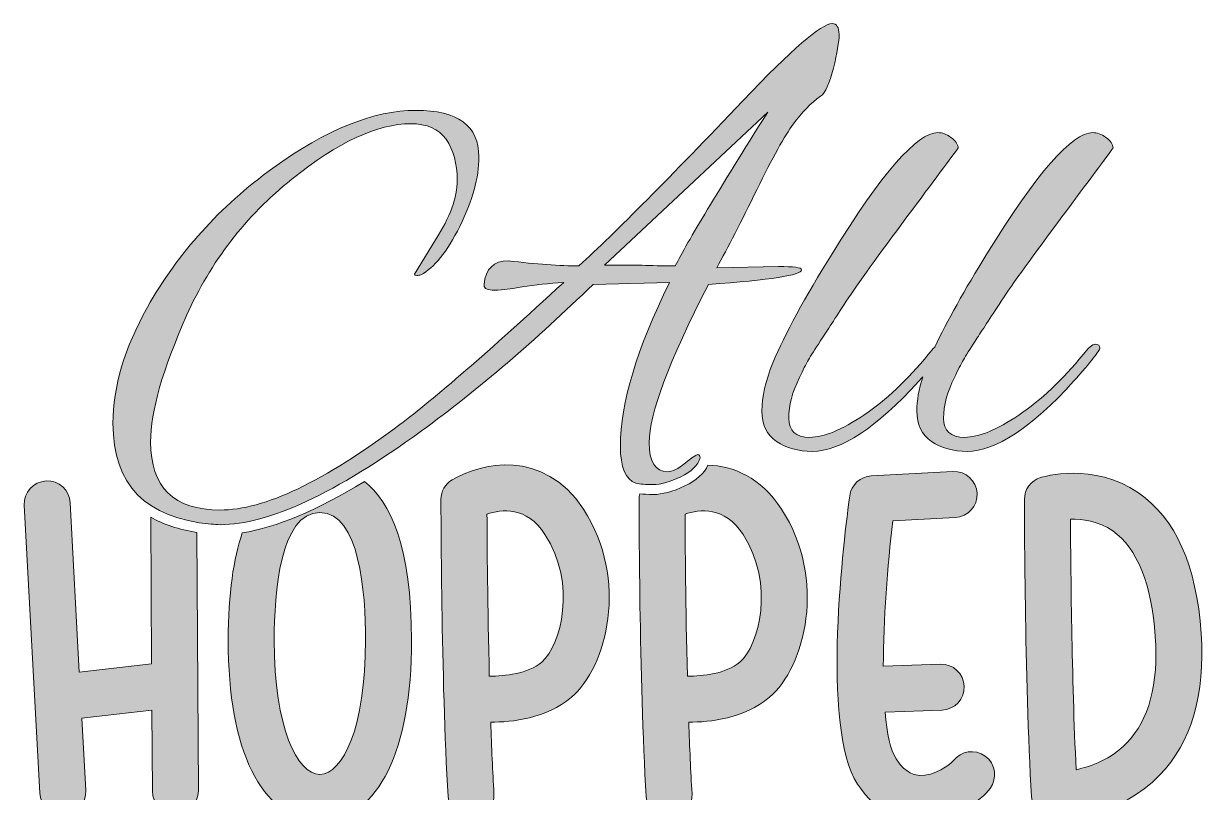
# Model space of a CAD drawing. Header units: inches. Extents: x 156 to 933, y -1047 to -33.
# Drawn here: x 156 to 925, y -534 to -33 of the extents above; entities that cross this region are included whole.
import ezdxf

# ---------------------------------------------------------------- set-up
doc = ezdxf.new("R2010")
doc.units = ezdxf.units.IN
doc.header["$MEASUREMENT"] = 0
doc.layers.add('Layer 1', color=7, linetype='Continuous')

# ---------------------------------------------------------------- blocks, each defined once
blk = doc.blocks.new('block 4')
at = {"layer": 'Layer 1', "true_color": 0x764c24}
h = blk.add_hatch(color=27, dxfattribs=at)
h.dxf.hatch_style = 2
edge = h.paths.add_edge_path()
edge.add_spline(control_points=[(662.59, -193.54), (662.59, -192.16), (657.61, -191.46), (647.65, -191.46), (647.65, -191.46), (607.42, -192.29), (607.42, -192.29), (614.6, -179.3), (623.31, -162.36), (633.55, -141.47), (643.78, -120.6), (651.66, -106.35), (657.2, -98.75), (662.73, -91.14), (668.67, -85.13), (675.04, -80.7), (678.08, -78.49), (680.84, -72.4), (683.33, -62.45), (685.82, -52.49), (687.07, -45.16), (687.07, -40.46), (687.07, -35.76), (685.54, -33.41), (682.5, -33.41), (675.59, -33.41), (656.23, -50.14), (624.42, -83.6), (577.13, -133.38), (541.59, -169.2), (517.81, -191.05), (505.36, -191.05), (490.01, -189.95), (471.76, -187.73), (462.36, -187.73), (457.1, -192.85), (456, -203.08), (454.89, -207.51), (463.18, -208.06), (480.89, -204.74), (489.18, -203.36), (498.17, -202.39), (507.85, -201.83), (458.62, -247.2), (423.08, -278.03), (401.23, -294.35), (352, -331.4), (313.01, -349.94), (284.25, -349.94), (254.1, -349.94), (239.03, -335.14), (239.03, -305.55), (239.03, -285.91), (246.84, -258.53), (262.47, -223.41), (278.09, -188.29), (300.91, -158.69), (330.92, -134.63), (360.92, -110.57), (386.72, -98.54), (408.29, -98.54), (418.79, -98.54), (426.47, -101.93), (431.31, -108.7), (436.15, -115.48), (438.57, -124.4), (438.57, -135.46), (438.57, -146.52), (433.87, -159.38), (424.47, -174.04), (424.47, -174.04), (410.78, -196.44), (410.78, -196.44), (410.78, -197), (411.26, -197.27), (412.23, -197.27), (413.19, -197.27), (414.1, -197.13), (414.93, -196.86), (423.5, -192.44), (431.93, -181.92), (440.23, -165.33), (448.53, -148.73), (452.68, -133.66), (452.68, -120.11), (452.68, -99.93), (438.99, -89.83), (411.61, -89.83), (384.23, -89.83), (353.25, -102.34), (318.68, -127.37), (284.1, -152.4), (256.87, -182.62), (236.96, -218.01), (222.02, -244.56), (214.55, -269.73), (214.55, -293.52), (214.55, -333.61), (235.85, -355.47), (278.44, -359.06), (280.37, -359.33), (282.31, -359.48), (284.25, -359.48), (315.78, -359.48), (359.47, -339.15), (415.34, -298.49), (452.68, -271.11), (489.87, -239.31), (526.94, -203.08), (526.94, -203.08), (576.72, -201.83), (576.72, -201.83), (555.42, -244.98), (544.77, -280.52), (544.77, -308.45), (544.77, -322), (548.09, -330.02), (554.73, -332.51), (557.49, -333.06), (561.29, -333.34), (566.14, -333.34), (570.97, -333.34), (576.92, -331.68), (583.98, -328.36), (591.03, -325.04), (595.24, -320.9), (596.63, -315.92), (596.63, -314.53), (596.14, -313.84), (595.18, -313.84), (594.21, -313.84), (591.44, -315.71), (586.88, -319.44), (582.32, -323.18), (578.51, -325.04), (575.47, -325.04), (567.45, -325.04), (563.44, -318.68), (563.44, -305.96), (563.44, -287.71), (576.3, -253.42), (602.02, -203.08), (642.4, -200.32), (662.59, -197.13), (662.59, -193.54)], knot_values=[0, 0, 0, 0, 1, 1, 1, 2, 2, 2, 3, 3, 3, 4, 4, 4, 5, 5, 5, 6, 6, 6, 7, 7, 7, 8, 8, 8, 9, 9, 9, 10, 10, 10, 11, 11, 11, 12, 12, 12, 13, 13, 13, 14, 14, 14, 15, 15, 15, 16, 16, 16, 17, 17, 17, 18, 18, 18, 19, 19, 19, 20, 20, 20, 21, 21, 21, 22, 22, 22, 23, 23, 23, 24, 24, 24, 25, 25, 25, 26, 26, 26, 27, 27, 27, 28, 28, 28, 29, 29, 29, 30, 30, 30, 31, 31, 31, 32, 32, 32, 33, 33, 33, 34, 34, 34, 35, 35, 35, 36, 36, 36, 37, 37, 37, 38, 38, 38, 39, 39, 39, 40, 40, 40, 41, 41, 41, 42, 42, 42, 43, 43, 43, 44, 44, 44, 45, 45, 45, 46, 46, 46, 47, 47, 47, 48, 48, 48, 48], degree=3, periodic=1)
edge = h.paths.add_edge_path()
edge.add_spline(control_points=[(558.88, -190.63), (558.88, -190.63), (534.4, -190.63), (534.4, -190.63), (534.4, -190.63), (640.6, -91.07), (640.6, -91.07), (608.52, -141.96), (588.47, -175.28), (580.45, -191.05), (571.88, -191.05), (564.69, -190.91), (558.88, -190.63)], knot_values=[0, 0, 0, 0, 1, 1, 1, 2, 2, 2, 3, 3, 3, 4, 4, 4, 4], degree=3, periodic=1)
h = blk.add_hatch(color=27, dxfattribs=at)
h.dxf.hatch_style = 2
edge = h.paths.add_edge_path()
edge.add_spline(control_points=[(853.83, -242.07), (851.89, -242.07), (849.27, -244.29), (845.95, -248.71), (832.39, -265.31), (818.43, -278.45), (804.05, -288.12), (789.66, -297.81), (777.91, -302.64), (768.79, -302.64), (759.66, -302.64), (755.09, -298.49), (755.09, -290.2), (755.09, -281.9), (757.44, -273.05), (762.15, -263.65), (764.36, -258.95), (766.3, -255.14), (767.96, -252.24), (769.61, -249.33), (772.17, -245.26), (775.63, -240), (779.09, -234.75), (784.27, -226.8), (791.19, -216.15), (798.1, -205.5), (810.61, -188.01), (828.73, -163.67), (846.84, -139.33), (859.08, -122.88), (865.45, -114.3), (865.17, -111.81), (863.58, -109.53), (860.68, -107.46), (857.77, -105.38), (854.93, -104.35), (852.17, -104.35), (838.62, -104.35), (815.66, -130.62), (783.3, -183.17), (768.62, -206.8), (757.32, -227.04), (749.3, -244.01), (748.06, -245.11), (746.68, -246.66), (745.14, -248.71), (731.59, -265.31), (717.62, -278.45), (703.24, -288.12), (688.86, -297.81), (677.1, -302.64), (667.98, -302.64), (658.85, -302.64), (654.29, -298.49), (654.29, -290.2), (654.29, -281.9), (656.64, -273.05), (661.34, -263.65), (663.55, -258.95), (665.49, -255.14), (667.15, -252.24), (668.81, -249.33), (671.36, -245.26), (674.82, -240), (678.28, -234.75), (683.46, -226.8), (690.38, -216.15), (697.29, -205.5), (709.81, -188.01), (727.92, -163.67), (746.04, -139.33), (758.27, -122.88), (764.64, -114.3), (764.36, -111.81), (762.77, -109.53), (759.87, -107.46), (756.96, -105.38), (754.12, -104.35), (751.36, -104.35), (737.81, -104.35), (714.86, -130.62), (682.5, -183.17), (664.8, -211.65), (651.93, -235.3), (643.92, -254.11), (639.21, -266), (636.86, -276.44), (636.86, -285.43), (636.86, -294.42), (640.04, -301.05), (646.41, -305.34), (652.76, -309.63), (660.51, -311.77), (669.64, -311.77), (688.16, -311.77), (711.26, -296.56), (738.92, -266.14), (739.82, -265.12), (740.67, -264.16), (741.5, -263.22), (738.95, -271.41), (737.67, -278.82), (737.67, -285.43), (737.67, -294.42), (740.85, -301.05), (747.21, -305.34), (753.57, -309.63), (761.32, -311.77), (770.45, -311.77), (788.97, -311.77), (812.07, -296.56), (839.72, -266.14), (851.06, -253.42), (856.73, -246.22), (856.73, -244.56), (856.73, -242.9), (855.76, -242.07), (853.83, -242.07)], knot_values=[0, 0, 0, 0, 1, 1, 1, 2, 2, 2, 3, 3, 3, 4, 4, 4, 5, 5, 5, 6, 6, 6, 7, 7, 7, 8, 8, 8, 9, 9, 9, 10, 10, 10, 11, 11, 11, 12, 12, 12, 13, 13, 13, 14, 14, 14, 15, 15, 15, 16, 16, 16, 17, 17, 17, 18, 18, 18, 19, 19, 19, 20, 20, 20, 21, 21, 21, 22, 22, 22, 23, 23, 23, 24, 24, 24, 25, 25, 25, 26, 26, 26, 27, 27, 27, 28, 28, 28, 29, 29, 29, 30, 30, 30, 31, 31, 31, 32, 32, 32, 33, 33, 33, 34, 34, 34, 35, 35, 35, 36, 36, 36, 37, 37, 37, 38, 38, 38, 39, 39, 39, 39], degree=3, periodic=1)
at = {"layer": 'Layer 1', "lineweight": 0}
for points, knots in [([(662.59, -193.54), (662.59, -192.16), (657.61, -191.46), (647.65, -191.46), (647.65, -191.46), (607.42, -192.29), (607.42, -192.29), (614.6, -179.3), (623.31, -162.36), (633.55, -141.47), (643.78, -120.6), (651.66, -106.35), (657.2, -98.75), (662.73, -91.14), (668.67, -85.13), (675.04, -80.7), (678.08, -78.49), (680.84, -72.4), (683.33, -62.45), (685.82, -52.49), (687.07, -45.16), (687.07, -40.46), (687.07, -35.76), (685.54, -33.41), (682.5, -33.41), (675.59, -33.41), (656.23, -50.14), (624.42, -83.6), (577.13, -133.38), (541.59, -169.2), (517.81, -191.05), (505.36, -191.05), (490.01, -189.95), (471.76, -187.73), (462.36, -187.73), (457.1, -192.85), (456, -203.08), (454.89, -207.51), (463.18, -208.06), (480.89, -204.74), (489.18, -203.36), (498.17, -202.39), (507.85, -201.83), (458.62, -247.2), (423.08, -278.03), (401.23, -294.35), (352, -331.4), (313.01, -349.94), (284.25, -349.94), (254.1, -349.94), (239.03, -335.14), (239.03, -305.55), (239.03, -285.91), (246.84, -258.53), (262.47, -223.41), (278.09, -188.29), (300.91, -158.69), (330.92, -134.63), (360.92, -110.57), (386.72, -98.54), (408.29, -98.54), (418.79, -98.54), (426.47, -101.93), (431.31, -108.7), (436.15, -115.48), (438.57, -124.4), (438.57, -135.46), (438.57, -146.52), (433.87, -159.38), (424.47, -174.04), (424.47, -174.04), (410.78, -196.44), (410.78, -196.44), (410.78, -197), (411.26, -197.27), (412.23, -197.27), (413.19, -197.27), (414.1, -197.13), (414.93, -196.86), (423.5, -192.44), (431.93, -181.92), (440.23, -165.33), (448.53, -148.73), (452.68, -133.66), (452.68, -120.11), (452.68, -99.93), (438.99, -89.83), (411.61, -89.83), (384.23, -89.83), (353.25, -102.34), (318.68, -127.37), (284.1, -152.4), (256.87, -182.62), (236.96, -218.01), (222.02, -244.56), (214.55, -269.73), (214.55, -293.52), (214.55, -333.61), (235.85, -355.47), (278.44, -359.06), (280.37, -359.33), (282.31, -359.48), (284.25, -359.48), (315.78, -359.48), (359.47, -339.15), (415.34, -298.49), (452.68, -271.11), (489.87, -239.31), (526.94, -203.08), (526.94, -203.08), (576.72, -201.83), (576.72, -201.83), (555.42, -244.98), (544.77, -280.52), (544.77, -308.45), (544.77, -322), (548.09, -330.02), (554.73, -332.51), (557.49, -333.06), (561.29, -333.34), (566.14, -333.34), (570.97, -333.34), (576.92, -331.68), (583.98, -328.36), (591.03, -325.04), (595.24, -320.9), (596.63, -315.92), (596.63, -314.53), (596.14, -313.84), (595.18, -313.84), (594.21, -313.84), (591.44, -315.71), (586.88, -319.44), (582.32, -323.18), (578.51, -325.04), (575.47, -325.04), (567.45, -325.04), (563.44, -318.68), (563.44, -305.96), (563.44, -287.71), (576.3, -253.42), (602.02, -203.08), (642.4, -200.32), (662.59, -197.13), (662.59, -193.54)], [0, 0, 0, 0, 1, 1, 1, 2, 2, 2, 3, 3, 3, 4, 4, 4, 5, 5, 5, 6, 6, 6, 7, 7, 7, 8, 8, 8, 9, 9, 9, 10, 10, 10, 11, 11, 11, 12, 12, 12, 13, 13, 13, 14, 14, 14, 15, 15, 15, 16, 16, 16, 17, 17, 17, 18, 18, 18, 19, 19, 19, 20, 20, 20, 21, 21, 21, 22, 22, 22, 23, 23, 23, 24, 24, 24, 25, 25, 25, 26, 26, 26, 27, 27, 27, 28, 28, 28, 29, 29, 29, 30, 30, 30, 31, 31, 31, 32, 32, 32, 33, 33, 33, 34, 34, 34, 35, 35, 35, 36, 36, 36, 37, 37, 37, 38, 38, 38, 39, 39, 39, 40, 40, 40, 41, 41, 41, 42, 42, 42, 43, 43, 43, 44, 44, 44, 45, 45, 45, 46, 46, 46, 47, 47, 47, 48, 48, 48, 48]), ([(558.88, -190.63), (558.88, -190.63), (534.4, -190.63), (534.4, -190.63), (534.4, -190.63), (640.6, -91.07), (640.6, -91.07), (608.52, -141.96), (588.47, -175.28), (580.45, -191.05), (571.88, -191.05), (564.69, -190.91), (558.88, -190.63)], [0, 0, 0, 0, 1, 1, 1, 2, 2, 2, 3, 3, 3, 4, 4, 4, 4]), ([(853.83, -242.07), (851.89, -242.07), (849.27, -244.29), (845.95, -248.71), (832.39, -265.31), (818.43, -278.45), (804.05, -288.12), (789.66, -297.81), (777.91, -302.64), (768.79, -302.64), (759.66, -302.64), (755.09, -298.49), (755.09, -290.2), (755.09, -281.9), (757.44, -273.05), (762.15, -263.65), (764.36, -258.95), (766.3, -255.14), (767.96, -252.24), (769.61, -249.33), (772.17, -245.26), (775.63, -240), (779.09, -234.75), (784.27, -226.8), (791.19, -216.15), (798.1, -205.5), (810.61, -188.01), (828.73, -163.67), (846.84, -139.33), (859.08, -122.88), (865.45, -114.3), (865.17, -111.81), (863.58, -109.53), (860.68, -107.46), (857.77, -105.38), (854.93, -104.35), (852.17, -104.35), (838.62, -104.35), (815.66, -130.62), (783.3, -183.17), (768.62, -206.8), (757.32, -227.04), (749.3, -244.01), (748.06, -245.11), (746.68, -246.66), (745.14, -248.71), (731.59, -265.31), (717.62, -278.45), (703.24, -288.12), (688.86, -297.81), (677.1, -302.64), (667.98, -302.64), (658.85, -302.64), (654.29, -298.49), (654.29, -290.2), (654.29, -281.9), (656.64, -273.05), (661.34, -263.65), (663.55, -258.95), (665.49, -255.14), (667.15, -252.24), (668.81, -249.33), (671.36, -245.26), (674.82, -240), (678.28, -234.75), (683.46, -226.8), (690.38, -216.15), (697.29, -205.5), (709.81, -188.01), (727.92, -163.67), (746.04, -139.33), (758.27, -122.88), (764.64, -114.3), (764.36, -111.81), (762.77, -109.53), (759.87, -107.46), (756.96, -105.38), (754.12, -104.35), (751.36, -104.35), (737.81, -104.35), (714.86, -130.62), (682.5, -183.17), (664.8, -211.65), (651.93, -235.3), (643.92, -254.11), (639.21, -266), (636.86, -276.44), (636.86, -285.43), (636.86, -294.42), (640.04, -301.05), (646.41, -305.34), (652.76, -309.63), (660.51, -311.77), (669.64, -311.77), (688.16, -311.77), (711.26, -296.56), (738.92, -266.14), (739.82, -265.12), (740.67, -264.16), (741.5, -263.22), (738.95, -271.41), (737.67, -278.82), (737.67, -285.43), (737.67, -294.42), (740.85, -301.05), (747.21, -305.34), (753.57, -309.63), (761.32, -311.77), (770.45, -311.77), (788.97, -311.77), (812.07, -296.56), (839.72, -266.14), (851.06, -253.42), (856.73, -246.22), (856.73, -244.56), (856.73, -242.9), (855.76, -242.07), (853.83, -242.07)], [0, 0, 0, 0, 1, 1, 1, 2, 2, 2, 3, 3, 3, 4, 4, 4, 5, 5, 5, 6, 6, 6, 7, 7, 7, 8, 8, 8, 9, 9, 9, 10, 10, 10, 11, 11, 11, 12, 12, 12, 13, 13, 13, 14, 14, 14, 15, 15, 15, 16, 16, 16, 17, 17, 17, 18, 18, 18, 19, 19, 19, 20, 20, 20, 21, 21, 21, 22, 22, 22, 23, 23, 23, 24, 24, 24, 25, 25, 25, 26, 26, 26, 27, 27, 27, 28, 28, 28, 29, 29, 29, 30, 30, 30, 31, 31, 31, 32, 32, 32, 33, 33, 33, 34, 34, 34, 35, 35, 35, 36, 36, 36, 37, 37, 37, 38, 38, 38, 39, 39, 39, 39])]:
    blk.add_open_spline(points, degree=3, knots=knots, dxfattribs=at)
blk = doc.blocks.new('block 5')
at = {"layer": 'Layer 1', "true_color": 0x0055ae}
h = blk.add_hatch(color=154, dxfattribs=at)
h.dxf.hatch_style = 2
edge = h.paths.add_edge_path()
edge.add_spline(control_points=[(435.25, -330.26), (430.74, -332.97), (427.98, -337.84), (427.98, -343.1), (427.98, -344.28), (428.08, -461.21), (432.61, -536.31), (433.09, -544.26), (439.68, -550.38), (447.54, -550.38), (447.83, -550.38), (448.15, -550.37), (448.45, -550.35), (456.7, -549.85), (462.99, -542.76), (462.49, -534.51), (461.62, -520.18), (460.92, -504.29), (460.35, -487.97), (474.23, -488.04), (496.42, -485.6), (512.86, -471.8), (535.97, -452.37), (550.52, -395.05), (520.72, -349.44), (494.56, -309.4), (453.37, -319.39), (435.25, -330.26)], knot_values=[0, 0, 0, 0, 1, 1, 1, 2, 2, 2, 3, 3, 3, 4, 4, 4, 5, 5, 5, 6, 6, 6, 7, 7, 7, 8, 8, 8, 9, 9, 9, 9], degree=3, periodic=1)
edge = h.paths.add_edge_path()
edge.add_spline(control_points=[(493.59, -448.87), (484.46, -456.54), (469.63, -458.15), (459.46, -457.98), (458.33, -413.58), (458.02, -371.02), (457.94, -352.61), (467.36, -349.38), (483.67, -347.46), (495.66, -365.81), (516.6, -397.87), (506.08, -438.38), (493.59, -448.87)], knot_values=[0, 0, 0, 0, 1, 1, 1, 2, 2, 2, 3, 3, 3, 4, 4, 4, 4], degree=3, periodic=1)
h = blk.add_hatch(color=154, dxfattribs=at)
h.dxf.hatch_style = 2
edge = h.paths.add_edge_path()
edge.add_spline(control_points=[(601.75, -320.66), (599.23, -326.15), (594.21, -330.71), (586.74, -334.23), (578.74, -338), (572, -339.83), (566.14, -339.83), (562.73, -339.83), (559.86, -339.68), (557.35, -339.42), (557.05, -340.61), (556.88, -341.85), (556.88, -343.1), (556.88, -344.28), (556.97, -461.21), (561.51, -536.31), (561.98, -544.26), (568.58, -550.38), (576.43, -550.38), (576.73, -550.38), (577.04, -550.37), (577.34, -550.35), (585.6, -549.85), (591.88, -542.76), (591.38, -534.51), (590.51, -520.18), (589.81, -504.29), (589.25, -487.97), (603.13, -488.04), (625.31, -485.6), (641.76, -471.8), (664.86, -452.37), (679.42, -395.05), (649.62, -349.44), (635.95, -328.52), (618.19, -321.27), (601.75, -320.66)], knot_values=[0, 0, 0, 0, 1, 1, 1, 2, 2, 2, 3, 3, 3, 4, 4, 4, 5, 5, 5, 6, 6, 6, 7, 7, 7, 8, 8, 8, 9, 9, 9, 10, 10, 10, 11, 11, 11, 12, 12, 12, 12], degree=3, periodic=1)
edge = h.paths.add_edge_path()
edge.add_spline(control_points=[(622.49, -448.87), (613.35, -456.54), (598.53, -458.15), (588.35, -457.98), (587.22, -413.58), (586.91, -371.02), (586.84, -352.61), (596.25, -349.38), (612.57, -347.46), (624.55, -365.81), (645.5, -397.87), (634.98, -438.38), (622.49, -448.87)], knot_values=[0, 0, 0, 0, 1, 1, 1, 2, 2, 2, 3, 3, 3, 4, 4, 4, 4], degree=3, periodic=1)
h = blk.add_hatch(color=154, dxfattribs=at)
h.dxf.hatch_style = 2
edge = h.paths.add_edge_path()
edge.add_spline(control_points=[(922.7, -430.21), (919.7, -386.04), (905.98, -355.26), (881.91, -338.72), (852.56, -318.55), (819.62, -328.36), (818.22, -328.79), (811.94, -330.72), (807.66, -336.52), (807.66, -343.1), (807.66, -344.27), (807.76, -461.21), (812.29, -536.3), (812.76, -543.98), (818.96, -550.05), (826.64, -550.36), (826.8, -550.36), (827.28, -550.38), (828.05, -550.38), (835.53, -550.38), (870.04, -548.88), (895.64, -522.54), (916.32, -501.26), (925.43, -470.19), (922.7, -430.21)], knot_values=[0, 0, 0, 0, 1, 1, 1, 2, 2, 2, 3, 3, 3, 4, 4, 4, 5, 5, 5, 6, 6, 6, 7, 7, 7, 8, 8, 8, 8], degree=3, periodic=1)
edge = h.paths.add_edge_path()
edge.add_spline(control_points=[(874.39, -501.46), (864.04, -512.23), (850.99, -516.9), (841.33, -518.92), (838.46, -460.74), (837.8, -385.68), (837.65, -355.99), (845.27, -355.75), (855.78, -356.98), (865.22, -363.58), (880.99, -374.6), (890.54, -398.34), (892.85, -432.25), (894.95, -463.23), (888.74, -486.52), (874.39, -501.46)], knot_values=[0, 0, 0, 0, 1, 1, 1, 2, 2, 2, 3, 3, 3, 4, 4, 4, 5, 5, 5, 5], degree=3, periodic=1)
h = blk.add_hatch(color=154, dxfattribs=at)
h.dxf.hatch_style = 2
edge = h.paths.add_edge_path()
edge.add_spline(control_points=[(239.1, -354.63), (239.1, -354.63), (239.68, -450.12), (239.68, -450.12), (239.68, -450.12), (192.65, -455.35), (192.65, -455.35), (192.65, -455.35), (186.74, -345.16), (186.74, -345.16), (186.3, -336.91), (179.32, -330.61), (170.99, -331.02), (162.74, -331.46), (156.4, -338.51), (156.85, -346.76), (156.85, -346.76), (166.9, -534.15), (166.9, -534.15), (167.33, -542.13), (173.94, -548.31), (181.84, -548.31), (182.11, -548.31), (182.38, -548.3), (182.65, -548.29), (190.91, -547.85), (197.24, -540.8), (196.8, -532.55), (196.8, -532.55), (194.27, -485.29), (194.27, -485.29), (194.27, -485.29), (239.87, -480.23), (239.87, -480.23), (239.87, -480.23), (240.19, -532.85), (240.19, -532.85), (240.24, -541.08), (246.93, -547.73), (255.16, -547.73), (255.18, -547.73), (255.21, -547.73), (255.25, -547.73), (263.51, -547.68), (270.18, -540.94), (270.13, -532.67), (270.13, -532.67), (269.11, -364.48), (269.11, -364.48), (257.5, -362.7), (247.48, -359.4), (239.1, -354.63)], knot_values=[0, 0, 0, 0, 1, 1, 1, 2, 2, 2, 3, 3, 3, 4, 4, 4, 5, 5, 5, 6, 6, 6, 7, 7, 7, 8, 8, 8, 9, 9, 9, 10, 10, 10, 11, 11, 11, 12, 12, 12, 13, 13, 13, 14, 14, 14, 15, 15, 15, 16, 16, 16, 17, 17, 17, 17], degree=3, periodic=1)
h = blk.add_hatch(color=154, dxfattribs=at)
h.dxf.hatch_style = 2
edge = h.paths.add_edge_path()
edge.add_spline(control_points=[(782.19, -510.12), (775.5, -505.26), (766.27, -506.57), (761.41, -513.25), (759.48, -515.43), (749.05, -523.33), (739.19, -522.62), (737.12, -522.47), (730.81, -522.02), (724.18, -511.92), (720.48, -506.29), (718.2, -495.43), (716.97, -481.49), (716.97, -481.49), (754.04, -480.15), (754.04, -480.15), (762.3, -479.85), (768.76, -472.91), (768.46, -464.65), (768.16, -456.39), (761.42, -450.03), (752.96, -450.23), (752.96, -450.23), (715.84, -451.58), (715.84, -451.58), (715.86, -421.69), (718.51, -386.39), (722.08, -356.99), (722.08, -356.99), (762.75, -354.82), (762.75, -354.82), (771.01, -354.39), (777.34, -347.34), (776.91, -339.08), (776.47, -330.83), (769.51, -324.45), (761.17, -324.93), (761.17, -324.93), (708.04, -327.75), (708.04, -327.75), (700.88, -328.13), (694.99, -333.54), (694.01, -340.64), (690.58, -365.45), (674.7, -491.06), (699.14, -528.33), (711.96, -547.89), (728.03, -552.31), (739.26, -552.59), (739.64, -552.59), (740.01, -552.6), (740.39, -552.6), (761.15, -552.6), (779.85, -538.77), (785.36, -531.19), (790.22, -524.5), (788.87, -514.98), (782.19, -510.12)], knot_values=[0, 0, 0, 0, 1, 1, 1, 2, 2, 2, 3, 3, 3, 4, 4, 4, 5, 5, 5, 6, 6, 6, 7, 7, 7, 8, 8, 8, 9, 9, 9, 10, 10, 10, 11, 11, 11, 12, 12, 12, 13, 13, 13, 14, 14, 14, 15, 15, 15, 16, 16, 16, 17, 17, 17, 18, 18, 18, 19, 19, 19, 19], degree=3, periodic=1)
h = blk.add_hatch(color=154, dxfattribs=at)
h.dxf.hatch_style = 2
edge = h.paths.add_edge_path()
edge.add_spline(control_points=[(378.2, -331.29), (347.14, -350.26), (320.83, -361.32), (298.7, -364.77), (293.05, -381.45), (289.54, -404.09), (289.54, -434.69), (289.54, -506.57), (311.11, -550.23), (347.32, -551.93), (347.85, -551.99), (348.4, -552.02), (348.94, -552.02), (349.11, -552.02), (349.29, -552.02), (349.44, -552.02), (349.99, -552.02), (350.53, -551.99), (351.06, -551.93), (387.28, -550.23), (408.86, -506.57), (408.86, -434.69), (408.86, -374.17), (395.2, -344.64), (378.2, -331.29)], knot_values=[0, 0, 0, 0, 1, 1, 1, 2, 2, 2, 3, 3, 3, 4, 4, 4, 5, 5, 5, 6, 6, 6, 7, 7, 7, 8, 8, 8, 8], degree=3, periodic=1)
edge = h.paths.add_edge_path()
edge.add_spline(control_points=[(349.21, -522.04), (334.43, -521.75), (319.48, -491.66), (319.48, -434.69), (319.48, -403.75), (323.34, -351.79), (349.15, -351.45), (349.17, -351.45), (349.19, -351.45), (349.21, -351.45), (349.22, -351.45), (349.24, -351.45), (349.26, -351.45), (375.08, -351.79), (378.93, -403.75), (378.93, -434.69), (378.93, -491.66), (363.98, -521.75), (349.21, -522.04)], knot_values=[0, 0, 0, 0, 1, 1, 1, 2, 2, 2, 3, 3, 3, 4, 4, 4, 5, 5, 5, 6, 6, 6, 6], degree=3, periodic=1)
at = {"layer": 'Layer 1', "lineweight": 0}
for points, knots in [([(435.25, -330.26), (430.74, -332.97), (427.98, -337.84), (427.98, -343.1), (427.98, -344.28), (428.08, -461.21), (432.61, -536.31), (433.09, -544.26), (439.68, -550.38), (447.54, -550.38), (447.83, -550.38), (448.15, -550.37), (448.45, -550.35), (456.7, -549.85), (462.99, -542.76), (462.49, -534.51), (461.62, -520.18), (460.92, -504.29), (460.35, -487.97), (474.23, -488.04), (496.42, -485.6), (512.86, -471.8), (535.97, -452.37), (550.52, -395.05), (520.72, -349.44), (494.56, -309.4), (453.37, -319.39), (435.25, -330.26)], [0, 0, 0, 0, 1, 1, 1, 2, 2, 2, 3, 3, 3, 4, 4, 4, 5, 5, 5, 6, 6, 6, 7, 7, 7, 8, 8, 8, 9, 9, 9, 9]), ([(601.75, -320.66), (599.23, -326.15), (594.21, -330.71), (586.74, -334.23), (578.74, -338), (572, -339.83), (566.14, -339.83), (562.73, -339.83), (559.86, -339.68), (557.35, -339.42), (557.05, -340.61), (556.88, -341.85), (556.88, -343.1), (556.88, -344.28), (556.97, -461.21), (561.51, -536.31), (561.98, -544.26), (568.58, -550.38), (576.43, -550.38), (576.73, -550.38), (577.04, -550.37), (577.34, -550.35), (585.6, -549.85), (591.88, -542.76), (591.38, -534.51), (590.51, -520.18), (589.81, -504.29), (589.25, -487.97), (603.13, -488.04), (625.31, -485.6), (641.76, -471.8), (664.86, -452.37), (679.42, -395.05), (649.62, -349.44), (635.95, -328.52), (618.19, -321.27), (601.75, -320.66)], [0, 0, 0, 0, 1, 1, 1, 2, 2, 2, 3, 3, 3, 4, 4, 4, 5, 5, 5, 6, 6, 6, 7, 7, 7, 8, 8, 8, 9, 9, 9, 10, 10, 10, 11, 11, 11, 12, 12, 12, 12]), ([(922.7, -430.21), (919.7, -386.04), (905.98, -355.26), (881.91, -338.72), (852.56, -318.55), (819.62, -328.36), (818.22, -328.79), (811.94, -330.72), (807.66, -336.52), (807.66, -343.1), (807.66, -344.27), (807.76, -461.21), (812.29, -536.3), (812.76, -543.98), (818.96, -550.05), (826.64, -550.36), (826.8, -550.36), (827.28, -550.38), (828.05, -550.38), (835.53, -550.38), (870.04, -548.88), (895.64, -522.54), (916.32, -501.26), (925.43, -470.19), (922.7, -430.21)], [0, 0, 0, 0, 1, 1, 1, 2, 2, 2, 3, 3, 3, 4, 4, 4, 5, 5, 5, 6, 6, 6, 7, 7, 7, 8, 8, 8, 8]), ([(239.1, -354.63), (239.1, -354.63), (239.68, -450.12), (239.68, -450.12), (239.68, -450.12), (192.65, -455.35), (192.65, -455.35), (192.65, -455.35), (186.74, -345.16), (186.74, -345.16), (186.3, -336.91), (179.32, -330.61), (170.99, -331.02), (162.74, -331.46), (156.4, -338.51), (156.85, -346.76), (156.85, -346.76), (166.9, -534.15), (166.9, -534.15), (167.33, -542.13), (173.94, -548.31), (181.84, -548.31), (182.11, -548.31), (182.38, -548.3), (182.65, -548.29), (190.91, -547.85), (197.24, -540.8), (196.8, -532.55), (196.8, -532.55), (194.27, -485.29), (194.27, -485.29), (194.27, -485.29), (239.87, -480.23), (239.87, -480.23), (239.87, -480.23), (240.19, -532.85), (240.19, -532.85), (240.24, -541.08), (246.93, -547.73), (255.16, -547.73), (255.18, -547.73), (255.21, -547.73), (255.25, -547.73), (263.51, -547.68), (270.18, -540.94), (270.13, -532.67), (270.13, -532.67), (269.11, -364.48), (269.11, -364.48), (257.5, -362.7), (247.48, -359.4), (239.1, -354.63)], [0, 0, 0, 0, 1, 1, 1, 2, 2, 2, 3, 3, 3, 4, 4, 4, 5, 5, 5, 6, 6, 6, 7, 7, 7, 8, 8, 8, 9, 9, 9, 10, 10, 10, 11, 11, 11, 12, 12, 12, 13, 13, 13, 14, 14, 14, 15, 15, 15, 16, 16, 16, 17, 17, 17, 17]), ([(782.19, -510.12), (775.5, -505.26), (766.27, -506.57), (761.41, -513.25), (759.48, -515.43), (749.05, -523.33), (739.19, -522.62), (737.12, -522.47), (730.81, -522.02), (724.18, -511.92), (720.48, -506.29), (718.2, -495.43), (716.97, -481.49), (716.97, -481.49), (754.04, -480.15), (754.04, -480.15), (762.3, -479.85), (768.76, -472.91), (768.46, -464.65), (768.16, -456.39), (761.42, -450.03), (752.96, -450.23), (752.96, -450.23), (715.84, -451.58), (715.84, -451.58), (715.86, -421.69), (718.51, -386.39), (722.08, -356.99), (722.08, -356.99), (762.75, -354.82), (762.75, -354.82), (771.01, -354.39), (777.34, -347.34), (776.91, -339.08), (776.47, -330.83), (769.51, -324.45), (761.17, -324.93), (761.17, -324.93), (708.04, -327.75), (708.04, -327.75), (700.88, -328.13), (694.99, -333.54), (694.01, -340.64), (690.58, -365.45), (674.7, -491.06), (699.14, -528.33), (711.96, -547.89), (728.03, -552.31), (739.26, -552.59), (739.64, -552.59), (740.01, -552.6), (740.39, -552.6), (761.15, -552.6), (779.85, -538.77), (785.36, -531.19), (790.22, -524.5), (788.87, -514.98), (782.19, -510.12)], [0, 0, 0, 0, 1, 1, 1, 2, 2, 2, 3, 3, 3, 4, 4, 4, 5, 5, 5, 6, 6, 6, 7, 7, 7, 8, 8, 8, 9, 9, 9, 10, 10, 10, 11, 11, 11, 12, 12, 12, 13, 13, 13, 14, 14, 14, 15, 15, 15, 16, 16, 16, 17, 17, 17, 18, 18, 18, 19, 19, 19, 19]), ([(378.2, -331.29), (347.14, -350.26), (320.83, -361.32), (298.7, -364.77), (293.05, -381.45), (289.54, -404.09), (289.54, -434.69), (289.54, -506.57), (311.11, -550.23), (347.32, -551.93), (347.85, -551.99), (348.4, -552.02), (348.94, -552.02), (349.11, -552.02), (349.29, -552.02), (349.44, -552.02), (349.99, -552.02), (350.53, -551.99), (351.06, -551.93), (387.28, -550.23), (408.86, -506.57), (408.86, -434.69), (408.86, -374.17), (395.2, -344.64), (378.2, -331.29)], [0, 0, 0, 0, 1, 1, 1, 2, 2, 2, 3, 3, 3, 4, 4, 4, 5, 5, 5, 6, 6, 6, 7, 7, 7, 8, 8, 8, 8]), ([(349.21, -522.04), (334.43, -521.75), (319.48, -491.66), (319.48, -434.69), (319.48, -403.75), (323.34, -351.79), (349.15, -351.45), (349.17, -351.45), (349.19, -351.45), (349.21, -351.45), (349.22, -351.45), (349.24, -351.45), (349.26, -351.45), (375.08, -351.79), (378.93, -403.75), (378.93, -434.69), (378.93, -491.66), (363.98, -521.75), (349.21, -522.04)], [0, 0, 0, 0, 1, 1, 1, 2, 2, 2, 3, 3, 3, 4, 4, 4, 5, 5, 5, 6, 6, 6, 6]), ([(493.59, -448.87), (484.46, -456.54), (469.63, -458.15), (459.46, -457.98), (458.33, -413.58), (458.02, -371.02), (457.94, -352.61), (467.36, -349.38), (483.67, -347.46), (495.66, -365.81), (516.6, -397.87), (506.08, -438.38), (493.59, -448.87)], [0, 0, 0, 0, 1, 1, 1, 2, 2, 2, 3, 3, 3, 4, 4, 4, 4]), ([(622.49, -448.87), (613.35, -456.54), (598.53, -458.15), (588.35, -457.98), (587.22, -413.58), (586.91, -371.02), (586.84, -352.61), (596.25, -349.38), (612.57, -347.46), (624.55, -365.81), (645.5, -397.87), (634.98, -438.38), (622.49, -448.87)], [0, 0, 0, 0, 1, 1, 1, 2, 2, 2, 3, 3, 3, 4, 4, 4, 4]), ([(874.39, -501.46), (864.04, -512.23), (850.99, -516.9), (841.33, -518.92), (838.46, -460.74), (837.8, -385.68), (837.65, -355.99), (845.27, -355.75), (855.78, -356.98), (865.22, -363.58), (880.99, -374.6), (890.54, -398.34), (892.85, -432.25), (894.95, -463.23), (888.74, -486.52), (874.39, -501.46)], [0, 0, 0, 0, 1, 1, 1, 2, 2, 2, 3, 3, 3, 4, 4, 4, 5, 5, 5, 5])]:
    blk.add_open_spline(points, degree=3, knots=knots, dxfattribs=at)
blk = doc.blocks.new('block 2')
at = {"layer": 'Layer 1'}
for name in ['block 4', 'block 5']:
    blk.add_blockref(name, (0, 0), dxfattribs=at)

msp = doc.modelspace()

# ---------------------------------------------------------------- block references
at = {"layer": 'Layer 1'}
msp.add_blockref('block 2', (0, 0), dxfattribs=at)

doc.saveas('drawing.dxf')
